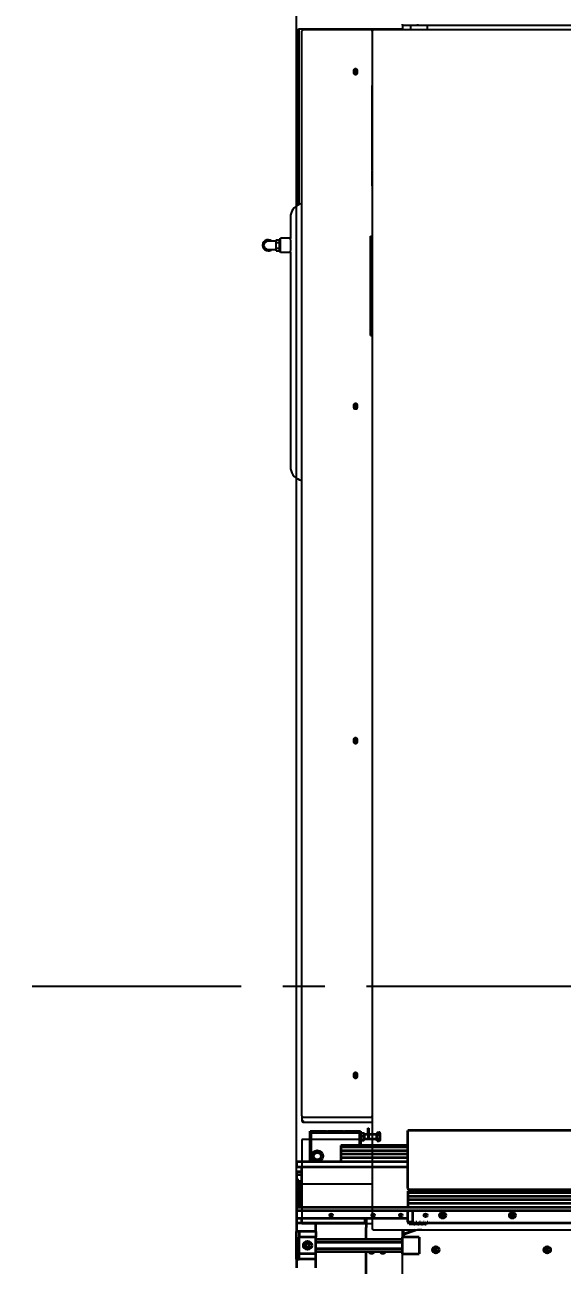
# Model space of a CAD drawing. Header units: inches. Extents: x 16559 to 58559, y 6500 to 36200.
# Drawn here: x 22158 to 23121, y 29839 to 32063 of the extents above; entities that cross this region are included whole.
import ezdxf

# ---------------------------------------------------------------- set-up
doc = ezdxf.new("R2010")
doc.units = ezdxf.units.IN
doc.header["$LTSCALE"] = 300
doc.linetypes.add('CENTRO', pattern=[2, 1.25, -0.25, 0.25, -0.25])
for name, color, linetype in [('ASSI', 254, 'CENTRO'), ('MACCHINA', 40, 'Continuous'), ('QUOTE', 7, 'Continuous')]:
    doc.layers.add(name, color=color, linetype=linetype)
doc.layers.add('GUIDE', color=4, linetype='Continuous', lineweight=35)
doc.styles.get("Standard").update_dxf_attribs({"font": 'romans.shx'})
doc.dimstyles.new('sc1a100', dxfattribs={"dimscale": 100, "dimtxt": 3, "dimasz": 3, "dimexe": 0, "dimexo": 0, "dimgap": 1, "dimtad": 1, "dimzin": 12, "dimdsep": 46, "dimtxsty": 'Standard', "dimblk": 'CLOSEDBLANK', "dimcen": 1, "dimclrd": 253, "dimclre": 253, "dimclrt": 2, "dimadec": 0, "dimazin": 3, "dimtfac": 1, "dimtmove": 0, "dimatfit": 1, "dimldrblk": 'CLOSEDBLANK', "dimfxl": 1, "dimtolj": 1, "dimtzin": 0, "dimarcsym": 0})
doc.dimstyles.new('sc1a100_pollici', dxfattribs={"dimscale": 100, "dimtxt": 3, "dimasz": 3, "dimexe": 0, "dimexo": 0, "dimgap": 1, "dimtad": 1, "dimzin": 12, "dimdsep": 46, "dimtxsty": 'Standard', "dimblk": 'CLOSEDBLANK', "dimcen": 1, "dimclrd": 253, "dimclre": 253, "dimclrt": 2, "dimadec": 0, "dimazin": 3, "dimtfac": 1, "dimtmove": 0, "dimatfit": 1, "dimldrblk": 'CLOSEDBLANK', "dimfxl": 1, "dimtolj": 1, "dimtzin": 0, "dimarcsym": 0})

# ---------------------------------------------------------------- blocks, each defined once
blk = doc.blocks.new('A$C2460d640')
at = {"layer": 'GUIDE'}
for p, q in [((-2175, 410), (-2175, 412)), ((-2175, 412), (-2148.1, 412)), ((-2175, 410), (-2174, 409)), ((-2175, 357), (-2175, 410)), ((-2086, 409), (-2174, 409)), ((-2174, 409), (-2174, 357)), ((-2141.9, 412), (-2118.1, 412)), ((-2111.9, 412), (-2085, 412)), ((-2086, 409), (-2085, 410)), ((-2086, 386), (-2086, 409)), ((-2085, 412), (-2085, 410)), ((-2085, 410), (-2085, 386)), ((-2083.6, 408.5), (-2079.9, 408.5)), ((-2083.6, 408.5), (-2079.9, 408.5)), ((-2079.9, 402), (-2083.6, 402)), ((-2079.9, 402), (-2083.6, 402)), ((-2078.5, 408.5), (-2078.5, 406.7)), ((-2078.5, 406.7), (-2078.5, 403.8)), ((-2058.6, 406), (-2078.5, 406)), ((-2078.5, 403.8), (-2078.5, 400.2)), ((-2055.5, 406), (-2058.6, 406)), ((-2055.1, 408.1), (-2055.5, 408.1)), ((-2055.5, 395.9), (-2055.5, 408.1)), ((-2055.1, 409.5), (-2055.1, 405.8)), ((-2055.1, 409.5), (-2051.3, 409.5)), ((-2055.1, 405.8), (-2051.3, 405.8)), ((-2055.1, 398.2), (-2055.1, 405.8)), ((-2050, 395.8), (-2050, 408.2)), ((0, 413.3), (-2000, 413.3)), ((-2000, 413.1), (-2000, 413.3)), ((-2000, 349.4), (-2000, 413.1)), ((-2000, 386), (-2120, 386)), ((-2120, 386), (-2120, 385.5)), ((-2000, 385.5), (-2120, 385.5)), ((-2120, 385.5), (-2120, 383.1)), ((-2000, 383.1), (-2120, 383.1)), ((-2120, 383.1), (-2120, 376.6)), ((-2083.6, 395.5), (-2079.9, 395.5)), ((-2079.9, 395.5), (-2083.6, 395.5)), ((-2078.5, 397.3), (-2078.5, 400.2)), ((-2078.5, 398), (-2058.6, 398)), ((-2078.5, 397.3), (-2078.5, 395.5)), ((-2058.6, 398), (-2055.5, 398)), ((-2055.5, 395.9), (-2055.1, 395.9)), ((-2055.1, 398.2), (-2051.3, 398.2)), ((-2055.1, 394.5), (-2055.1, 398.2)), ((-2055.1, 394.5), (-2051.3, 394.5)), ((-2200, 357), (-2200, 347)), ((-2000, 357), (-2200, 357)), ((-2000, 376.6), (-2120, 376.6)), ((-2120, 376.6), (-2120, 370.4)), ((-2000, 370.4), (-2120, 370.4)), ((-2120, 370.4), (-2120, 363.9)), ((-2000, 363.9), (-2120, 363.9)), ((-2120, 363.9), (-2120, 357)), ((-2000, 347), (-2200, 347)), ((-2190, 339), (-2200, 339)), ((-2200, 339), (-2200, 333.4)), ((-2190, 335.8), (-2190, 347)), ((-2190, 275), (-2190, 335.8)), ((-2000, 345.6), (-2000, 349.4)), ((-2000, 309), (-2000, 345.6)), ((-2200, 333.4), (-2200, 324)), ((-2190, 333.4), (-2200, 333.4)), ((-2195.5, 324), (-2200, 324)), ((-2200, 324), (-2200, 302)), ((-2195.5, 324), (-2195.5, 275)), ((-2195.5, 302), (-2200, 302)), ((-2200, 302), (-2200, 291)), ((-2200, 291), (-2200, 275)), ((0, 304), (-2000, 304)), ((-2000, 304), (-2000, 303.5)), ((0, 303.5), (-2000, 303.5)), ((-2000, 303.5), (-2000, 301.1)), ((0, 301.1), (-2000, 301.1)), ((-2000, 301.1), (-2000, 294.6)), ((0, 294.6), (-2000, 294.6)), ((-2000, 294.6), (-2000, 288.4)), ((-1998, 307), (-2, 307)), ((0, 275), (-2200, 275)), ((-2200, 275), (-2200, 269)), ((-1998.2, 269), (-2200, 269)), ((-2200, 269), (-2200, 255)), ((0, 288.4), (-2000, 288.4)), ((-2000, 288.4), (-2000, 281.9)), ((0, 281.9), (-2000, 281.9)), ((-2000, 281.9), (-2000, 275)), ((-1999.3, 269), (-2000, 267)), ((-2000, 249.5), (-2000, 267)), ((-1991.5, 269), (-1998.2, 269)), ((-991.5, 269), (-1991.5, 269)), ((-1991.5, 269), (-1991.5, 249.5)), ((-2000, 255), (-2200, 255)), ((-2200, 255), (-2200, 247)), ((-2190, 247), (-2200, 247)), ((-2200, 247), (-2200, 232)), ((-2190, 247), (-2190, 255)), ((-2077, 247), (-2190, 247)), ((-2165, 232), (-2165, 247)), ((-2077, 255), (-2077, 247)), ((-2077, 247), (-2075, 247)), ((-2075, 255), (-2075, 239)), ((-2000, 249.5), (-1991.5, 249.5)), ((-1997.6, 245), (-1999.3, 249.5)), ((-1989.1, 245), (-1997.6, 245)), ((-1991.5, 249.5), (-1990.8, 249.5)), ((-1990.8, 249.5), (-1989.1, 245)), ((-1989.1, 245), (-1987.3, 245)), ((-1987.3, 245), (-1985.5, 249.5)), ((-1982.4, 245), (-1987.3, 245)), ((-1985.5, 249.5), (-1984.1, 249.5)), ((-1984.1, 249.5), (-1982.4, 245)), ((-1982.4, 245), (-1980.6, 245)), ((-1980.6, 245), (-1978.9, 249.5)), ((-1975.7, 245), (-1980.6, 245)), ((-1978.9, 249.5), (-1977.5, 249.5)), ((-1977.5, 249.5), (-1975.7, 245)), ((-1975.7, 245), (-1973.9, 245)), ((-1973.9, 245), (-1972.2, 249.5)), ((-1969.1, 245), (-1973.9, 245)), ((-1972.2, 249.5), (-1970.8, 249.5)), ((-1970.8, 249.5), (-1969.1, 245)), ((-1969.1, 245), (-1967.3, 245)), ((-1967.3, 245), (-1965.5, 249.5)), ((-1963.2, 247), (-1966.5, 247)), ((-1965.5, 249.5), (-1964.1, 249.5)), ((-1964.1, 249.5), (-1963.2, 247)), ((-1019.8, 247), (-1963.2, 247)), ((-2195, 232), (-2200, 232)), ((-2200, 182), (-2200, 232)), ((-2165, 232), (-2195, 232)), ((-2195, 232), (-2195, 222)), ((-2165, 232), (-2165, 222)), ((-2075, 218), (-2075, 239)), ((-2195, 192), (-2195, 222)), ((-2165, 222), (-2195, 222)), ((-2173.7, 211), (-2177, 211)), ((-2177, 207), (-2177, 211)), ((-2177, 203), (-2177, 207)), ((-2177, 203), (-2173.7, 203)), ((-2165, 192), (-2165, 222)), ((-2165, 218), (-2010, 218)), ((-2165, 212.5), (-2010, 212.5)), ((-2165, 201.5), (-2010, 201.5)), ((-1980, 222), (-2010, 222)), ((-2010, 222), (-2010, 192)), ((-1980, 222), (-1980, 192)), ((-2200, 182), (-2195, 182)), ((-2200, 182), (-2200, 167)), ((-2165, 192), (-2195, 192)), ((-2195, 182), (-2195, 192)), ((-2165, 182), (-2195, 182)), ((-2165, 196), (-2010, 196)), ((-2165, 182), (-2165, 192)), ((-2165, 167), (-2165, 182)), ((-2075, 55), (-2075, 196)), ((-2010, 192), (-1980, 192))]:
    blk.add_line(p, q, dxfattribs=at)
at = {"layer": 'GUIDE', "flags": 128}
blk.add_lwpolyline([(-2050.9, 409.4), (-2051, 409.5), (-2051.2, 409.5)], dxfattribs=at)
at = {"layer": 'GUIDE'}
for centre, radius in [((-2162.5, 367), 10), ((-2162.5, 367), 6.75), ((-2137.5, 261), 2.5), ((-2062.5, 261), 2.5), ((-2012.5, 261), 2.5), ((-1968.3, 261), 2.85), ((-1937.5, 261), 5.5), ((-1937.5, 261), 3.5), ((-1937.5, 261), 2.5), ((-1812.5, 261), 5.5), ((-1812.5, 261), 3.5), ((-1812.5, 261), 2.5), ((-2180, 207), 7.5), ((-1950, 199), 6), ((-1950, 199), 2.5), ((-1750, 199), 6), ((-1750, 199), 2.5)]:
    blk.add_circle(centre, radius, dxfattribs=at)
for centre, radius, start, end in [((-2145, 421.5), 10, 251.8051, 288.1949), ((-2115, 421.5), 10, 251.8051, 288.1949), ((-2051.3, 408.2), 1.33, 0, 51.415), ((-2051.3, 395.8), 1.33, 310.0637, 0), ((-1998, 309), 2, 180, 270), ((-2180, 207), 4.5, 48.1897, 311.8103), ((-2180, 207), 3.4, 28.0725, 331.9275), ((-2065, 199), 6, 209.666, 330.334), ((-2045, 199), 6, 209.666, 330.334)]:
    blk.add_arc(centre, radius, start, end, dxfattribs=at)
for points, knots in [([(-2083.6, 408.5), (-2083.7, 408.5), (-2083.9, 408.5), (-2084.2, 408.3), (-2084.5, 408), (-2084.8, 407.4), (-2084.9, 406.9), (-2085, 406.7)], [0, 0, 0, 0, 0.1036495, 0.2069236, 0.3723303, 0.6501339, 1, 1, 1, 1]), ([(-2083.6, 408.5), (-2083.6, 408.5), (-2083.7, 408.5), (-2084, 408.5), (-2084.3, 408.5), (-2084.6, 408.5), (-2084.9, 408.5), (-2085, 408.5), (-2085, 408.5)], [0, 0, 0, 0, 0.014891, 0.116473, 0.242877, 0.427777, 0.755723, 1, 1, 1, 1]), ([(-2085, 403.8), (-2084.9, 403.5), (-2084.8, 403), (-2084.5, 402.4), (-2084.2, 402.2), (-2083.9, 402), (-2083.7, 402), (-2083.6, 402)], [0, 0, 0, 0, 0.454068, 0.623791, 0.794693, 0.907977, 1, 1, 1, 1]), ([(-2085, 400.2), (-2084.9, 400.5), (-2084.8, 401), (-2084.5, 401.6), (-2084.2, 401.8), (-2083.9, 402), (-2083.7, 402), (-2083.6, 402)], [0, 0, 0, 0, 0.454068, 0.623791, 0.794693, 0.907977, 1, 1, 1, 1]), ([(-2079.9, 408.5), (-2079.8, 408.5), (-2079.6, 408.5), (-2079.3, 408.3), (-2079, 408), (-2078.7, 407.4), (-2078.6, 406.9), (-2078.5, 406.7)], [0, 0, 0, 0, 0.10365, 0.206924, 0.37233, 0.650134, 1, 1, 1, 1]), ([(-2079.9, 408.5), (-2079.9, 408.5), (-2079.8, 408.5), (-2079.5, 408.5), (-2079.2, 408.5), (-2078.9, 408.5), (-2078.6, 408.5), (-2078.5, 408.5), (-2078.5, 408.5)], [0, 0, 0, 0, 0.014891, 0.116473, 0.242877, 0.427777, 0.755723, 1, 1, 1, 1]), ([(-2078.5, 403.8), (-2078.6, 403.5), (-2078.7, 403), (-2079, 402.4), (-2079.3, 402.2), (-2079.6, 402), (-2079.8, 402), (-2079.9, 402)], [0, 0, 0, 0, 0.454068, 0.623791, 0.794693, 0.907977, 1, 1, 1, 1]), ([(-2078.5, 400.2), (-2078.6, 400.5), (-2078.7, 401), (-2079, 401.6), (-2079.3, 401.8), (-2079.6, 402), (-2079.8, 402), (-2079.9, 402)], [0, 0, 0, 0, 0.454068, 0.623791, 0.794693, 0.907977, 1, 1, 1, 1]), ([(-2051.3, 405.8), (-2051.3, 405.8), (-2051.1, 405.8), (-2050.8, 405.8), (-2050.6, 406), (-2050.1, 406.4), (-2050, 407.1), (-2050, 407.9), (-2050.1, 408.5), (-2050.2, 408.9), (-2050.5, 409.2), (-2050.8, 409.4), (-2051, 409.5), (-2051.2, 409.5), (-2051.3, 409.5), (-2051.3, 409.5)], [0, 0, 0, 0, 0.027617, 0.055132, 0.099932, 0.176365, 0.396822, 0.574336, 0.696424, 0.831688, 0.882386, 0.933404, 0.965546, 0.993237, 1, 1, 1, 1]), ([(-2051.3, 405.8), (-2051.3, 405.7), (-2051.1, 405.7), (-2050.8, 405.6), (-2050.6, 405.3), (-2050.2, 404.4), (-2050.1, 403.2), (-2050, 401.9), (-2050, 400.7), (-2050.2, 399.6), (-2050.5, 398.9), (-2050.7, 398.5), (-2051, 398.3), (-2051.2, 398.3), (-2051.3, 398.2), (-2051.3, 398.2)], [0, 0, 0, 0, 0.027345, 0.054381, 0.09878, 0.174208, 0.388856, 0.499705, 0.657579, 0.81419, 0.869495, 0.925138, 0.958692, 0.992552, 1, 1, 1, 1]), ([(-2083.6, 395.5), (-2083.7, 395.5), (-2083.9, 395.5), (-2084.2, 395.7), (-2084.5, 396), (-2084.8, 396.6), (-2084.9, 397.1), (-2085, 397.3)], [0, 0, 0, 0, 0.1036495, 0.2069236, 0.3723303, 0.6501339, 1, 1, 1, 1]), ([(-2085, 395.5), (-2085, 395.5), (-2084.9, 395.5), (-2084.8, 395.5), (-2084.5, 395.5), (-2084.1, 395.5), (-2083.8, 395.5), (-2083.7, 395.5), (-2083.6, 395.5)], [0, 0, 0, 0, 0.091504, 0.389705, 0.690886, 0.817968, 0.946128, 1, 1, 1, 1]), ([(-2079.9, 395.5), (-2079.8, 395.5), (-2079.6, 395.5), (-2079.3, 395.7), (-2079, 396), (-2078.7, 396.6), (-2078.6, 397.1), (-2078.5, 397.3)], [0, 0, 0, 0, 0.10365, 0.206924, 0.37233, 0.650134, 1, 1, 1, 1]), ([(-2078.5, 395.5), (-2078.5, 395.5), (-2078.6, 395.5), (-2078.7, 395.5), (-2079, 395.5), (-2079.4, 395.5), (-2079.7, 395.5), (-2079.8, 395.5), (-2079.9, 395.5)], [0, 0, 0, 0, 0.091504, 0.389705, 0.690886, 0.817968, 0.946128, 1, 1, 1, 1]), ([(-2051.3, 398.2), (-2051.3, 398.2), (-2051.1, 398.2), (-2050.8, 398.2), (-2050.6, 398), (-2050.1, 397.6), (-2050, 396.9), (-2050, 396.1), (-2050.1, 395.5), (-2050.2, 395.1), (-2050.5, 394.8), (-2050.8, 394.6), (-2051, 394.5), (-2051.2, 394.5), (-2051.3, 394.5), (-2051.3, 394.5)], [0, 0, 0, 0, 0.027617, 0.055132, 0.099932, 0.176365, 0.396822, 0.574336, 0.696424, 0.831688, 0.882386, 0.933404, 0.965546, 0.993237, 1, 1, 1, 1])]:
    blk.add_open_spline(points, degree=3, knots=knots, dxfattribs=at)
blk = doc.blocks.new('A$Ced154922')
at = {"layer": 'MACCHINA', "linetype": 'Continuous', "lineweight": 25}
for p, q in [((-1097.5, 1716), (-1095.5, 1716)), ((-1097.5, 1716), (-1097.5, 1713.5)), ((-1097.5, 1713.5), (-1097.5, 1400.6)), ((-1095.5, 1716), (-1095.5, 1713.5)), ((-909.7, 1716), (-1095.5, 1716)), ((-1095.5, 1713.5), (-1095.5, 1401.5)), ((-1087.7, 1715), (-1087.8, 1715)), ((-963.2, 1715), (-1087.7, 1715)), ((-963.2, 1715), (-963.2, 1714.5)), ((-962.9, 1715), (-963.2, 1715)), ((-961.8, 1715), (-962.9, 1715)), ((-961.7, 1715), (-961.8, 1715)), ((-596.2, 1715), (-961.7, 1715)), ((-909.7, 1721), (-909.7, 1715)), ((-883.8, 1723), (-908.6, 1723)), ((-895, 1723), (-895, 1715)), ((0, 1723), (-883.8, 1723)), ((-865, 1715), (-865, 1723)), ((-1090, -232.8), (-1090, 1712.8)), ((-1089.4, 1712.8), (-1090, 1712.8)), ((-964, 1712.8), (-964.6, 1712.8)), ((-964, 1712.8), (-964, -434.8)), ((-964, 1712.8), (-963.4, 1712.8)), ((-997.4, 1642), (-997.4, 1638)), ((-996, 1642), (-996, 1638)), ((-992.8, 1645), (-995.7, 1642.7)), ((-995.7, 1642.7), (-995.7, 1637.4)), ((-995.6, 1642.7), (-995.7, 1642.7)), ((-995.7, 1637.4), (-992.8, 1635)), ((-995.6, 1637.4), (-995.7, 1637.4)), ((-995.6, 1642.7), (-992.7, 1645)), ((-995.6, 1637.5), (-995.6, 1642.7)), ((-992.7, 1635), (-995.6, 1637.5)), ((-992.5, 1645), (-995.3, 1645)), ((-995.3, 1635), (-992.5, 1635)), ((-990.8, 1636.2), (-992.2, 1635.1)), ((-992.1, 1645), (-990.9, 1644)), ((-992.1, 1635.1), (-990.9, 1636.1)), ((-990.4, 1638), (-990.4, 1642)), ((-964.1, 1605), (-964, 1605)), ((-964.1, 1593.7), (-964.1, 1605)), ((-964.1, 1593.5), (-964, 1593.5)), ((-964.1, 1589), (-964, 1589)), ((-964.1, 1547.3), (-964.1, 1589)), ((-964.1, 1535.9), (-964, 1535.9)), ((-964.1, 1534.6), (-964, 1534.6)), ((-964.1, 1488.2), (-964, 1488.2)), ((-964.1, 1462.5), (-964.1, 1488)), ((-964.1, 1462.5), (-964, 1462.5)), ((-964.1, 1461.9), (-964.1, 1462.3)), ((-964.1, 1461.9), (-964, 1461.9)), ((-964.1, 1457.5), (-964.1, 1461.7)), ((-964.1, 1457.5), (-964, 1457.5)), ((-964.1, 1435), (-964, 1435)), ((-1090, 1403.5), (-1094.1, 1402.1)), ((-1110.6, 1378.6), (-1110.6, 1341.1)), ((-1136.1, 1336.1), (-1150.6, 1336.1)), ((-1136.1, 1338.4), (-1130.6, 1338.4)), ((-1136.1, 1333.5), (-1136.1, 1338.4)), ((-1128.6, 1339.5), (-1130.6, 1339.5)), ((-1130.6, 1339.5), (-1130.6, 1328.6)), ((-1110.6, 1341.1), (-1128.6, 1341.1)), ((-1128.6, 1328.6), (-1128.6, 1341.1)), ((-967, 1345), (-964, 1345)), ((-967, 1345), (-967, 1307.4)), ((-1150.6, 1321.1), (-1136.1, 1321.1)), ((-1136.1, 1333.5), (-1130.6, 1333.5)), ((-1136.1, 1323.7), (-1136.1, 1333.5)), ((-1136.1, 1318.8), (-1136.1, 1323.7)), ((-1136.1, 1323.7), (-1130.6, 1323.7)), ((-1136.1, 1318.8), (-1130.6, 1318.8)), ((-1130.6, 1328.6), (-1130.6, 1317.7)), ((-1130.6, 1317.7), (-1128.6, 1317.7)), ((-1128.6, 1316.1), (-1128.6, 1328.6)), ((-1128.6, 1316.1), (-1110.6, 1316.1)), ((-1110.6, 1316.1), (-1110.6, 931.5)), ((-967, 1307.4), (-964, 1307.4)), ((-967, 1277.3), (-964, 1277.3)), ((-967, 1277.3), (-967, 1239.7)), ((-967, 1258.5), (-964, 1258.5)), ((-967, 1256.3), (-967, 1255.5)), ((-967, 1255.5), (-964, 1255.5)), ((-967, 1239.7), (-964, 1239.7)), ((-967, 1204.6), (-964, 1204.6)), ((-967, 1204.6), (-967, 1167)), ((-967, 1167), (-964, 1167)), ((-997.4, 1042), (-997.4, 1038)), ((-996, 1042), (-996, 1038)), ((-992.8, 1045), (-995.7, 1042.7)), ((-995.7, 1042.7), (-995.7, 1037.4)), ((-995.6, 1042.7), (-995.7, 1042.7)), ((-995.7, 1037.4), (-992.8, 1035)), ((-995.6, 1037.4), (-995.7, 1037.4)), ((-995.6, 1042.7), (-992.7, 1045)), ((-995.6, 1037.5), (-995.6, 1042.7)), ((-992.7, 1035), (-995.6, 1037.5)), ((-992.5, 1045), (-995.3, 1045)), ((-995.3, 1035), (-992.5, 1035)), ((-990.8, 1036.2), (-992.2, 1035.1)), ((-992.1, 1045), (-990.9, 1044)), ((-992.1, 1035.1), (-990.9, 1036.1)), ((-990.4, 1038), (-990.4, 1042)), ((-1094.1, 908), (-1090, 906.5)), ((-992.8, 445), (-995.7, 442.7)), ((-995.6, 442.7), (-992.7, 445)), ((-992.5, 445), (-995.3, 445)), ((-992.1, 445), (-990.9, 444)), ((-997.4, 442), (-997.4, 438)), ((-996, 442), (-996, 438)), ((-995.7, 442.7), (-995.7, 437.4)), ((-995.6, 442.7), (-995.7, 442.7)), ((-995.7, 437.4), (-992.8, 435)), ((-995.6, 437.4), (-995.7, 437.4)), ((-995.6, 437.5), (-995.6, 442.7)), ((-992.7, 435), (-995.6, 437.5)), ((-995.3, 435), (-992.5, 435)), ((-990.8, 436.2), (-992.2, 435.1)), ((-992.1, 435.1), (-990.9, 436.1)), ((-990.4, 438), (-990.4, 442)), ((-992.8, -155), (-995.7, -157.3)), ((-995.6, -157.3), (-992.7, -155)), ((-992.5, -155), (-995.3, -155)), ((-992.1, -155), (-990.9, -156)), ((-997.4, -158), (-997.4, -162)), ((-996, -158), (-996, -162)), ((-995.7, -157.3), (-995.7, -162.6)), ((-995.6, -157.3), (-995.7, -157.3)), ((-995.7, -162.6), (-992.8, -165)), ((-995.6, -162.6), (-995.7, -162.6)), ((-995.6, -162.5), (-995.6, -157.3)), ((-992.7, -165), (-995.6, -162.5)), ((-995.3, -165), (-992.5, -165)), ((-990.8, -163.8), (-992.2, -164.9)), ((-992.1, -164.9), (-990.9, -163.9)), ((-990.4, -162), (-990.4, -158)), ((-1090, -232.8), (-1089.4, -232.8)), ((-1090, -232.8), (-1090, -241.8)), ((-1087.8, -241.8), (-1090, -241.8)), ((-1087.8, -235), (-1087.7, -235)), ((-1087.8, -244), (-1087.8, -242)), ((-1087.8, -244), (-1087.6, -244)), ((-1087.7, -235), (-964, -235)), ((-1087.6, -244), (-964, -244)), ((-964.6, -232.8), (-964, -232.8)), ((-972, -255), (-970, -255)), ((-972, -265), (-972, -255)), ((-972, -265), (-972, -275)), ((-970, -255), (-970, -265)), ((-970, -265), (-970, -275)), ((-964, -275), (-1090, -275)), ((-1090, -275), (-1090, -283)), ((-1090, -283), (-1090, -347)), ((-1090, -347), (-1090, -355)), ((-1090, -355), (-1090, -394.3)), ((-964, -355), (-1090, -355)), ((-1090, -394.3), (-1090, -397.1)), ((-1090, -397.1), (-1090, -424.8)), ((-1090, -424.8), (-1090, -426)), ((-1090, -426), (-964, -426)), ((-963.4, -434.8), (-964, -434.8)), ((-961.8, -437), (-961.7, -437)), ((-961.7, -437), (-596.2, -437)), ((-910, -437), (-910, -445)), ((-882.3, -437), (-909.1, -446.7)), ((-887.4, -437), (-909.1, -444.9)), ((-909.1, -444.9), (-909.1, -446.7)), ((-908, -437), (-908, -444.5)), ((-875, -437), (-882.3, -437)), ((-882.3, -437), (-882.3, -437)), ((-875, -437), (-875, -437)), ((-910, -445), (-910, -646)), ((-909.1, -445), (-910, -445)), ((-906.8, -446.7), (-909.1, -446.7)), ((-907.8, -446.7), (-907.8, -447.1)), ((-907.8, -447.1), (-906.8, -447.1)), ((-906.8, -447.1), (-906.8, -446.7))]:
    blk.add_line(p, q, dxfattribs=at)
at = {"layer": 'MACCHINA', "linetype": 'Continuous', "lineweight": 25, "flags": 128}
for points in [[(-908.6, 1723), (-908.8, 1723.1), (-909, 1723.2), (-909.2, 1723.4), (-909.4, 1723.6), (-909.5, 1723.9), (-909.6, 1724.3), (-909.7, 1724.6), (-909.7, 1725)], [(-908.6, 1723), (-908.8, 1723), (-909, 1722.9), (-909.2, 1722.7), (-909.4, 1722.4), (-909.5, 1722.1), (-909.6, 1721.8), (-909.7, 1721.4), (-909.7, 1721)], [(-882.7, 1725), (-882.7, 1724.6), (-882.8, 1724.3), (-882.9, 1723.9), (-883, 1723.6), (-883.2, 1723.4), (-883.3, 1723.2), (-883.5, 1723.1), (-883.8, 1723)], [(-990.8, 1640.1), (-990.9, 1641), (-991.2, 1641.8), (-991.8, 1642.3), (-992.4, 1642.5), (-993.1, 1642.3), (-993.6, 1641.8), (-994, 1641), (-994.1, 1640.1), (-994, 1639.1), (-993.6, 1638.4), (-993.1, 1637.8), (-992.4, 1637.7), (-991.8, 1637.8), (-991.2, 1638.4), (-990.9, 1639.1), (-990.8, 1640.1)], [(-990.8, 1040.1), (-990.9, 1041), (-991.2, 1041.8), (-991.8, 1042.3), (-992.4, 1042.5), (-993.1, 1042.3), (-993.6, 1041.8), (-994, 1041), (-994.1, 1040.1), (-994, 1039.1), (-993.6, 1038.4), (-993.1, 1037.8), (-992.4, 1037.7), (-991.8, 1037.8), (-991.2, 1038.4), (-990.9, 1039.1), (-990.8, 1040.1)], [(-990.8, 440.1), (-990.9, 441), (-991.2, 441.8), (-991.8, 442.3), (-992.4, 442.5), (-993.1, 442.3), (-993.6, 441.8), (-994, 441), (-994.1, 440.1), (-994, 439.1), (-993.6, 438.4), (-993.1, 437.8), (-992.4, 437.7), (-991.8, 437.8), (-991.2, 438.4), (-990.9, 439.1), (-990.8, 440.1)], [(-990.8, -159.9), (-990.9, -159), (-991.2, -158.2), (-991.8, -157.7), (-992.4, -157.5), (-993.1, -157.7), (-993.6, -158.2), (-994, -159), (-994.1, -159.9), (-994, -160.9), (-993.6, -161.6), (-993.1, -162.2), (-992.4, -162.3), (-991.8, -162.2), (-991.2, -161.6), (-990.9, -160.9), (-990.8, -159.9)]]:
    blk.add_lwpolyline(points, dxfattribs=at)
at = {"layer": 'MACCHINA', "linetype": 'Continuous', "lineweight": 25}
for centre, radius, start, end in [((-994.8, 1642.4), 2.68, 101.4218, 188.0495), ((-994.8, 1637.7), 2.68, 171.9505, 258.5782), ((-993.4, 1642.4), 2.68, 101.4218, 188.0495), ((-993.4, 1637.7), 2.68, 171.9505, 258.5782), ((-993, 1642.4), 2.68, 351.9505, 78.5782), ((-993, 1637.7), 2.68, 281.4218, 8.0495), ((-1085.6, 1378.6), 25, 109.8769, 180), ((-1150.6, 1328.6), 10, 48.5904, 270), ((-1150.6, 1328.6), 7.5, 90, 270), ((-1150.6, 1328.6), 10, 270, 311.4096), ((-994.8, 1042.4), 2.68, 101.4218, 188.0495), ((-994.8, 1037.7), 2.68, 171.9505, 258.5782), ((-993.4, 1042.4), 2.68, 101.4218, 188.0495), ((-993.4, 1037.7), 2.68, 171.9505, 258.5782), ((-993, 1042.4), 2.68, 351.9505, 78.5782), ((-993, 1037.7), 2.68, 281.4218, 8.0495), ((-1085.6, 931.5), 25, 180, 250.1231), ((-994.8, 442.4), 2.68, 101.4218, 188.0495), ((-993.4, 442.4), 2.68, 101.4218, 188.0495), ((-993, 442.4), 2.68, 351.9505, 78.5782), ((-994.8, 437.7), 2.68, 171.9505, 258.5782), ((-993.4, 437.7), 2.68, 171.9505, 258.5782), ((-993, 437.7), 2.68, 281.4218, 8.0495), ((-994.8, -157.6), 2.68, 101.4218, 188.0495), ((-993.4, -157.6), 2.68, 101.4218, 188.0495), ((-993, -157.6), 2.68, 351.9505, 78.5782), ((-994.8, -162.3), 2.68, 171.9505, 258.5782), ((-993.4, -162.3), 2.68, 171.9505, 258.5782), ((-993, -162.3), 2.68, 281.4218, 8.0495)]:
    blk.add_arc(centre, radius, start, end, dxfattribs=at)
for points in [[(-1087.8, 1715), (-1088.1, 1715), (-1088.7, 1714.9), (-1089.4, 1714.4), (-1089.9, 1713.7), (-1090, 1713.1), (-1090, 1712.8)], [(-1089.4, 1712.8), (-1089.3, 1713.1), (-1089.3, 1713.7), (-1088.9, 1714.4), (-1088.3, 1714.9), (-1087.9, 1715), (-1087.7, 1715)], [(-963.2, 1715), (-963.4, 1715), (-963.8, 1714.9), (-964.3, 1714.4), (-964.6, 1713.7), (-964.6, 1713.1), (-964.6, 1712.8)], [(-961.8, 1715), (-962.1, 1715), (-962.7, 1714.9), (-963.4, 1714.4), (-963.9, 1713.7), (-964, 1713.1), (-964, 1712.8)], [(-963.4, 1712.8), (-963.3, 1713.1), (-963.3, 1713.7), (-962.9, 1714.4), (-962.4, 1714.9), (-961.9, 1715), (-961.7, 1715)], [(-1090, -232.8), (-1090, -233.1), (-1089.9, -233.6), (-1089.4, -234.4), (-1088.7, -234.9), (-1088.1, -234.9), (-1087.8, -235)], [(-1090, -241.8), (-1090, -242.1), (-1089.9, -242.6), (-1089.4, -243.4), (-1088.7, -243.9), (-1088.1, -243.9), (-1087.8, -244)], [(-1087.7, -235), (-1087.9, -234.9), (-1088.3, -234.9), (-1088.9, -234.4), (-1089.3, -233.6), (-1089.3, -233.1), (-1089.4, -232.8)], [(-1088, -241.8), (-1088, -241.8), (-1088, -241.8), (-1087.9, -241.9), (-1087.9, -242), (-1087.8, -242), (-1087.8, -242)], [(-1087.6, -244), (-1087.6, -243.9), (-1087.6, -243.9), (-1087.7, -243.4), (-1087.7, -242.6), (-1087.8, -242.1), (-1087.8, -241.8)], [(-964, -434.8), (-964, -435.1), (-963.9, -435.6), (-963.4, -436.4), (-962.7, -436.9), (-962.1, -436.9), (-961.8, -437)], [(-961.7, -437), (-961.9, -436.9), (-962.4, -436.9), (-962.9, -436.4), (-963.3, -435.6), (-963.3, -435.1), (-963.4, -434.8)]]:
    blk.add_open_spline(points, degree=3, dxfattribs=at)
for points, knots in [([(-963, 1714.6), (-963, 1714.7), (-963, 1715), (-962.9, 1715), (-962.9, 1715)], [0, 0, 0, 0, 0.325644, 1, 1, 1, 1]), ([(-964.1, 1609.4), (-964.1, 1610.1), (-964.1, 1611.3), (-964.1, 1612.9), (-964.1, 1614.2), (-964.1, 1614.9), (-964.1, 1615), (-964.1, 1615)], [0, 0, 0, 0, 0.230897, 0.423861, 0.597627, 0.811105, 1, 1, 1, 1]), ([(-964.1, 1605), (-964.1, 1605.3), (-964.1, 1605.9), (-964.1, 1607.3), (-964.1, 1608.6), (-964.1, 1609.4)], [0, 0, 0, 0, 0.236294, 0.497727, 1, 1, 1, 1]), ([(-964.1, 1589), (-964.1, 1589.5), (-964.1, 1590.5), (-964.1, 1591.8), (-964.1, 1592.8), (-964.1, 1593.4), (-964.1, 1593.5), (-964.1, 1593.5)], [0, 0, 0, 0, 0.214114, 0.396535, 0.562604, 0.763959, 1, 1, 1, 1]), ([(-964.1, 1535.2), (-964.1, 1535.3), (-964.1, 1535.6), (-964.1, 1536.8), (-964.1, 1538.9), (-964.1, 1541.5), (-964.1, 1544.3), (-964.1, 1546.3), (-964.1, 1547.3)], [0, 0, 0, 0, 0.101803, 0.314506, 0.5069, 0.657697, 0.81923, 1, 1, 1, 1]), ([(-964.1, 1535), (-964.1, 1535), (-964.1, 1535.4), (-964.1, 1535.8), (-964.1, 1535.9), (-964.1, 1535.9)], [0, 0, 0, 0, 0.00135, 0.483278, 1, 1, 1, 1]), ([(-964.1, 1488.2), (-964.1, 1488.2), (-964.1, 1488.4), (-964.1, 1489.4), (-964.1, 1491), (-964.1, 1493.1), (-964.1, 1495.9), (-964.1, 1499.3), (-964.1, 1503.4), (-964.1, 1507.6), (-964.1, 1511.9), (-964.1, 1516.2), (-964.1, 1520.4), (-964.1, 1524.3), (-964.1, 1527.6), (-964.1, 1530.1), (-964.1, 1532.1), (-964.1, 1533.5), (-964.1, 1534.5), (-964.1, 1534.6), (-964.1, 1534.6)], [0, 0, 0, 0, 0.075846, 0.142171, 0.20065, 0.252975, 0.30078, 0.356322, 0.409205, 0.460655, 0.511018, 0.56235, 0.613327, 0.664756, 0.718154, 0.763772, 0.813366, 0.868344, 0.930107, 1, 1, 1, 1]), ([(-964.1, 1435), (-964.1, 1435.1), (-964.1, 1435.2), (-964.1, 1436.5), (-964.1, 1438.8), (-964.1, 1442), (-964.1, 1446.3), (-964.1, 1451.6), (-964.1, 1455.4), (-964.1, 1457.5)], [0, 0, 0, 0, 0.158045, 0.297507, 0.424645, 0.547613, 0.681678, 0.830186, 1, 1, 1, 1]), ([(-1109.7, 1328.6), (-1109.7, 1329.3), (-1109.7, 1330.7), (-1109.8, 1332.7), (-1109.9, 1334.6), (-1110, 1336.4), (-1110.2, 1337.9), (-1110.3, 1339.2), (-1110.5, 1340.2), (-1110.6, 1340.8), (-1110.6, 1341.1), (-1110.6, 1341.1), (-1110.6, 1341)], [0, 0, 0, 0, 0.105059, 0.213185, 0.318238, 0.426299, 0.532066, 0.64087, 0.74709, 0.856432, 0.961876, 1, 1, 1, 1]), ([(-967, 1345), (-967, 1345), (-967, 1344.9), (-967, 1344), (-967, 1342.5), (-967, 1340.1), (-967, 1336.9), (-967, 1332.7), (-967, 1327.6), (-967, 1321.5), (-967, 1314.6), (-967, 1307.1), (-967, 1299), (-967, 1290.7), (-967, 1282.2), (-967, 1273.6), (-967, 1265), (-967, 1259.2), (-967, 1256.3)], [0, 0, 0, 0, 0.062726, 0.125448, 0.188174, 0.250891, 0.313613, 0.375205, 0.436799, 0.498382, 0.559985, 0.62283, 0.685692, 0.748549, 0.811412, 0.874278, 0.937136, 1, 1, 1, 1]), ([(-967, 1258.5), (-967, 1259.5), (-967, 1261.4), (-967, 1264.8), (-967, 1268.9), (-967, 1273.6), (-967, 1278.8), (-967, 1284.5), (-967, 1290.6), (-967, 1297.1), (-967, 1303.6), (-967, 1310), (-967, 1316.1), (-967, 1321.9), (-967, 1327.2), (-967, 1332), (-967, 1336.2), (-967, 1339.6), (-967, 1342), (-967, 1343.5), (-967, 1344.4), (-967, 1345), (-967, 1345), (-967, 1345)], [0, 0, 0, 0, 0.041688, 0.083339, 0.125039, 0.16668, 0.208343, 0.250019, 0.30002, 0.350025, 0.40003, 0.450036, 0.500039, 0.550047, 0.600051, 0.650056, 0.700054, 0.750062, 0.800011, 0.849995, 0.899991, 0.949999, 1, 1, 1, 1]), ([(-1110.6, 1316.1), (-1110.6, 1316.1), (-1110.6, 1316.2), (-1110.5, 1316.7), (-1110.4, 1317.5), (-1110.3, 1318.7), (-1110.1, 1320.1), (-1109.9, 1321.8), (-1109.8, 1323.6), (-1109.7, 1325.9), (-1109.7, 1327.6), (-1109.7, 1328.6)], [0, 0, 0, 0, 0.100882, 0.208782, 0.313594, 0.421393, 0.527153, 0.635948, 0.742198, 0.85157, 1, 1, 1, 1]), ([(-967, 1307.4), (-967, 1307.4), (-967, 1307.3), (-967, 1306.4), (-967, 1304.9), (-967, 1302.7), (-967, 1299.8), (-967, 1296.1), (-967, 1292.1), (-967, 1288.1), (-967, 1284.4), (-967, 1281.2), (-967, 1278.9), (-967, 1277.5), (-967, 1277.4), (-967, 1277.3)], [0, 0, 0, 0, 0.0625648, 0.1251154, 0.187667, 0.2502348, 0.333508, 0.4168799, 0.5001487, 0.5834658, 0.6667448, 0.7500639, 0.833251, 0.9166506, 1, 1, 1, 1]), ([(-967, 1167), (-967, 1167.1), (-967, 1167.2), (-967, 1167.9), (-967, 1169.2), (-967, 1171.3), (-967, 1174.3), (-967, 1177.9), (-967, 1182.3), (-967, 1187.3), (-967, 1192.9), (-967, 1199), (-967, 1205.4), (-967, 1211.9), (-967, 1218.5), (-967, 1225.2), (-967, 1231.5), (-967, 1237.2), (-967, 1242.4), (-967, 1247.3), (-967, 1251.7), (-967, 1255.4), (-967, 1257.5), (-967, 1258.5)], [0, 0, 0, 0, 0.050013, 0.100014, 0.15003, 0.200031, 0.25003, 0.300025, 0.350023, 0.400011, 0.450003, 0.499988, 0.549987, 0.59999, 0.649989, 0.699992, 0.74997, 0.791642, 0.833312, 0.874974, 0.916655, 0.958318, 1, 1, 1, 1]), ([(-967, 1255.5), (-967, 1251.9), (-967, 1244.7), (-967, 1233.9), (-967, 1223.3), (-967, 1213.7), (-967, 1205.1), (-967, 1197.7), (-967, 1190.9), (-967, 1184.7), (-967, 1179.5), (-967, 1175.3), (-967, 1171.9), (-967, 1169.6), (-967, 1168), (-967, 1167.2), (-967, 1167.1), (-967, 1167)], [0, 0, 0, 0, 0.078406, 0.156809, 0.235211, 0.3136, 0.375206, 0.436806, 0.498396, 0.559998, 0.622841, 0.685695, 0.748549, 0.81141, 0.874275, 0.937134, 1, 1, 1, 1]), ([(-967, 1239.7), (-967, 1239.7), (-967, 1239.5), (-967, 1238.4), (-967, 1236.5), (-967, 1233.9), (-967, 1230.5), (-967, 1226.4), (-967, 1222.1), (-967, 1217.7), (-967, 1213.6), (-967, 1210.2), (-967, 1207.7), (-967, 1205.9), (-967, 1204.8), (-967, 1204.7), (-967, 1204.6)], [0, 0, 0, 0, 0.062513, 0.125029, 0.187536, 0.250101, 0.333307, 0.416678, 0.499992, 0.58329, 0.666645, 0.749897, 0.812438, 0.874956, 0.937475, 1, 1, 1, 1]), ([(-964.6, -232.8), (-964.6, -233.1), (-964.6, -233.6), (-964.3, -234.3), (-964.1, -234.5), (-964, -234.6)], [0, 0, 0, 0, 0.397282, 0.794564, 1, 1, 1, 1]), ([(-910, -445), (-910, -445.3), (-909.9, -445.8), (-909.5, -446.4), (-909.2, -446.6), (-909.1, -446.6)], [0, 0, 0, 0, 0.414288, 0.828576, 1, 1, 1, 1]), ([(-908.9, -446.7), (-908.8, -446.8), (-908.5, -447), (-908.1, -447.1), (-907.8, -447.1)], [0, 0, 0, 0, 0.281972, 1, 1, 1, 1])]:
    blk.add_open_spline(points, degree=3, knots=knots, dxfattribs=at)
blk = doc.blocks.new('_ClosedBlank')
at = {"color": 0, "linetype": 'ByBlock', "lineweight": -2}
for p, q in [((-1, 0.1667), (0, 0)), ((-1, 0.1667), (-1, -0.1667)), ((0, 0), (-1, -0.1667))]:
    blk.add_line(p, q, dxfattribs=at)
blk = doc.blocks.new('*D30')
at = {"layer": 'Defpoints', "color": 0, "transparency": 16777216}
for p in [(18582.9, 32574.3), (24577.6, 32574.3), (19620.4, 29474.3)]:
    blk.add_point(p, dxfattribs=at)
at = {"layer": 'QUOTE', "color": 253, "lineweight": -2, "transparency": 16777216}
for p, q in [((18582.9, 32874.3), (18582.9, 33174.3)), ((24577.6, 32574.3), (18582.9, 32574.3)), ((18582.9, 32574.3), (18582.9, 32274.3)), ((18582.9, 29774.3), (18582.9, 32274.3)), ((18582.9, 29474.3), (18582.9, 29774.3)), ((19620.4, 29474.3), (18582.9, 29474.3)), ((18582.9, 29174.3), (18582.9, 28874.3))]:
    blk.add_line(p, q, dxfattribs=at)
at = {"layer": 'QUOTE', "color": 253, "lineweight": -2, "transparency": 16777216, "xscale": 300, "yscale": 300, "zscale": 300}
for p, rotation in [((18582.9, 32574.3), 270), ((18582.9, 29474.3), 90)]:
    blk.add_blockref('_ClosedBlank', p, dxfattribs=dict(at, rotation=rotation))
at = {"layer": 'QUOTE', "color": 2, "transparency": 16777216, "char_height": 300, "attachment_point": 5, "rotation": 90}
for s, insert in [('\\A1;[10\'-2 1/16"]', (18911.5, 31024.3)), ('\\A1;3100', (18332.9, 31024.3))]:
    blk.add_mtext(s, dxfattribs=dict(at, insert=insert))
blk = doc.blocks.new('*D31')
at = {"layer": 'Defpoints', "color": 0, "transparency": 16777216}
for p in [(36844.6, 34804.4), (22644.6, 29942.3), (36844.6, 29942.3)]:
    blk.add_point(p, dxfattribs=at)
at = {"layer": 'QUOTE', "color": 253, "lineweight": -2, "transparency": 16777216}
for p, q in [((22644.6, 29942.3), (22644.6, 34804.4)), ((22944.6, 34804.4), (36544.6, 34804.4)), ((36844.6, 29942.3), (36844.6, 34804.4))]:
    blk.add_line(p, q, dxfattribs=at)
at = {"layer": 'QUOTE', "color": 253, "lineweight": -2, "transparency": 16777216, "xscale": 300, "yscale": 300, "zscale": 300, "rotation": 180}
blk.add_blockref('_ClosedBlank', (22644.6, 34804.4), dxfattribs=at)
at = {"layer": 'QUOTE', "color": 253, "lineweight": -2, "transparency": 16777216, "xscale": 300, "yscale": 300, "zscale": 300}
blk.add_blockref('_ClosedBlank', (36844.6, 34804.4), dxfattribs=at)
at = {"layer": 'QUOTE', "color": 2, "transparency": 16777216, "insert": (29744.6, 35054.4), "char_height": 300, "attachment_point": 5}
blk.add_mtext('\\A1;B', dxfattribs=at)

msp = doc.modelspace()

# ---------------------------------------------------------------- linework, layer by layer
at = {"layer": 'ASSI'}
msp.add_line((22170.437, 30339.28), (37280.802, 30339.28), dxfattribs=at)

# ---------------------------------------------------------------- block references
at = {"layer": 'GUIDE'}
msp.add_blockref('A$C2460d640', (24844.563, 29667.28), dxfattribs=at)
at = {"layer": 'MACCHINA'}
msp.add_blockref('A$Ced154922', (23744.563, 30339.28), dxfattribs=at)

# ---------------------------------------------------------------- dimensions: what is measured, and where the dimension line sits
at = {"layer": 'QUOTE'}
dim = msp.add_linear_dim(base=(36844.563, 34804.405), p1=(22644.563, 29942.28), p2=(36844.563, 29942.28), text='B', dimstyle='sc1a100', dxfattribs=at)
dim.commit()
dim.dimension.update_dxf_attribs({"geometry": '*D31', "text_midpoint": (29744.563, 35054.405)})
dim = msp.add_linear_dim(base=(18582.935, 32574.281), p1=(19620.351, 29474.28), p2=(24577.627, 32574.281), angle=90, dimstyle='sc1a100_pollici', override={"dimpost": '\\X'}, dxfattribs=at)
dim.commit()
dim.dimension.update_dxf_attribs({"geometry": '*D30', "text_midpoint": (18582.935, 31024.281), "dimtype": 160})

doc.saveas('drawing.dxf')
